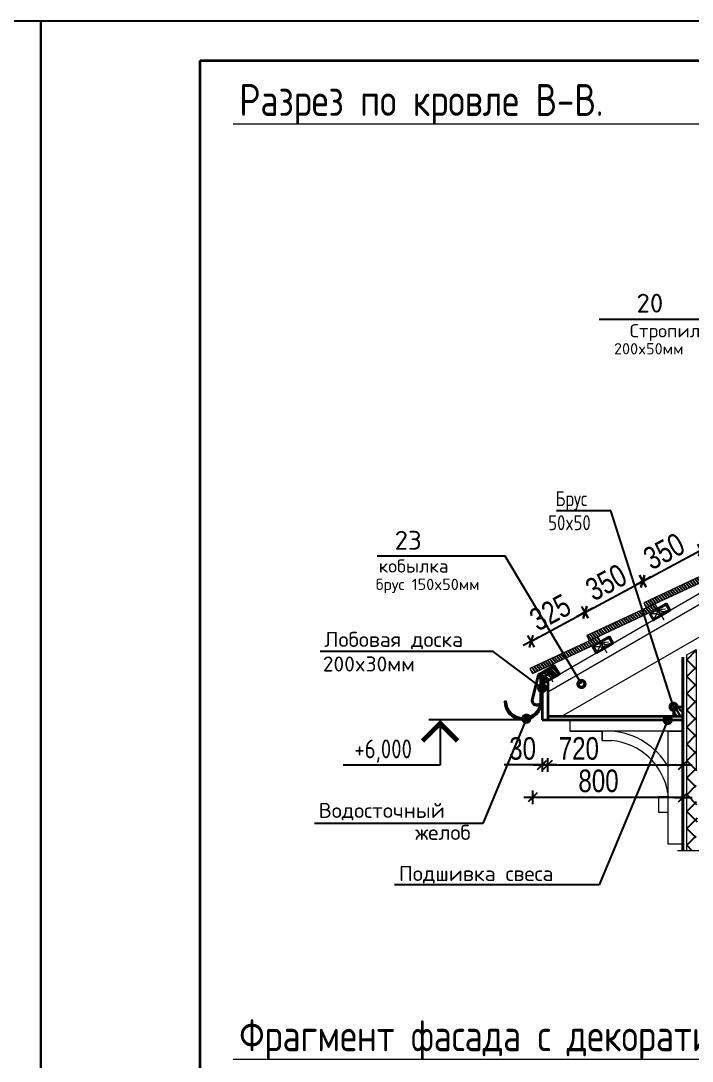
# Model space of a CAD drawing. Extents: x -12289450 to -10763036, y -7834513 to -6150123.
# Drawn here: x -10901846 to -10898272, y -7677799 to -7672261 of the extents above; entities that cross this region are included whole.
import ezdxf

# ---------------------------------------------------------------- set-up
doc = ezdxf.new("R2010")
doc.units = 0
doc.header["$LTSCALE"] = 25
doc.header["$PDMODE"] = 35
doc.layers.get('DefPoints').update_dxf_attribs({"color": 10, "lineweight": 30})
for name, color, linetype in [('004-ВСПЛИНИИ', 15, 'Continuous'), ('005-РАЗМЕРЫ', 252, 'Continuous'), ('008-ШТРИХОВКА', 252, 'Continuous'), ('Annotation - Text', 7, 'Continuous'), ('ArchiCAD', 7, 'Continuous'), ('EEE', 7, 'Continuous'), ('Крыши', 7, 'Continuous'), ('Новое', 51, 'Continuous'), ('Примечания', 7, 'Continuous')]:
    doc.layers.add(name, color=color, linetype=linetype)
for name, color, linetype, lineweight in [('RAZMER', 7, 'Continuous', 9), ('Перегор', 4, 'Continuous', 20), ('Стена', 7, 'Continuous', 5), ('СТЕНЫ', 5, 'Continuous', 40), ('ФУНДАМЕНТ', 5, 'Continuous', 30), ('Штрих', 9, 'Continuous', 13)]:
    doc.layers.add(name, color=color, linetype=linetype, lineweight=lineweight)
doc.styles.add('GOST 2.304', font='cs_gost2304.shx')
doc.styles.add('ROMANT', font='romant.shx', dxfattribs={"height": 2})
doc.styles.get("Standard").update_dxf_attribs({"font": 'arial.ttf'})
doc.styles.add('TXT0', font='txt', dxfattribs={"width": 0.8})
doc.dimstyles.new('Копия 3 РАЗМЕРЫ 3', dxfattribs={"dimscale": 30, "dimtxt": 4, "dimasz": 0.08, "dimexe": 0, "dimexo": 0, "dimgap": 0.9, "dimtad": 1, "dimdec": 0, "dimzin": 0, "dimdsep": 46, "dimtxsty": 'TXT0', "dimblk1": 'A8MITTA', "dimblk2": 'A8MITTA', "dimsah": 1, "dimcen": 0.3, "dimse1": 1, "dimse2": 1, "dimadec": 0, "dimazin": 0, "dimtp": 6, "dimtm": 6, "dimtfac": 1, "dimtdec": 0, "dimtofl": 0, "dimtmove": 0, "dimatfit": 3, "dimldrblk": 'A8MITTA', "dimfxl": 0, "dimtolj": 1, "dimtzin": 0, "dimarcsym": 0})

# ---------------------------------------------------------------- blocks, each defined once
blk = doc.blocks.new('A8MITTA', base_point=(3180, 3140))
for p, q in [((3160, 3140), (3200, 3140)), ((3170, 3130), (3190, 3150)), ((3180, 3155), (3180, 3125))]:
    blk.add_line(p, q)
blk = doc.blocks.new('*D1142')
at = {"layer": '005-РАЗМЕРЫ', "color": 0, "lineweight": -2, "ltscale": 4, "transparency": 16777216}
blk.add_line((-10898323.4, -7676394.4), (-10899118.6, -7676394.4), dxfattribs=at)
at = {"layer": 'DefPoints', "color": 0, "ltscale": 4, "transparency": 16777216}
for p in [(-10899121, -7675911.3), (-10898321, -7676193.6), (-10899121, -7676394.4)]:
    blk.add_point(p, dxfattribs=at)
at = {"layer": '005-РАЗМЕРЫ', "color": 0, "lineweight": -2, "ltscale": 4, "transparency": 16777216, "xscale": 2.4, "yscale": 2.4, "zscale": 2.4, "rotation": 180}
blk.add_blockref('A8MITTA', (-10899121, -7676394.4), dxfattribs=at)
at = {"layer": '005-РАЗМЕРЫ', "color": 0, "lineweight": -2, "ltscale": 4, "transparency": 16777216, "xscale": 2.4, "yscale": 2.4, "zscale": 2.4}
blk.add_blockref('A8MITTA', (-10898321, -7676394.4), dxfattribs=at)
at = {"layer": '005-РАЗМЕРЫ', "color": 0, "lineweight": 25, "ltscale": 4, "transparency": 16777216, "insert": (-10898770.7, -7676307.4), "char_height": 120, "attachment_point": 5, "style": 'TXT0'}
blk.add_mtext('\\A1;800', dxfattribs=at)
blk = doc.blocks.new('*D1143')
at = {"layer": '005-РАЗМЕРЫ', "color": 0, "lineweight": -2, "ltscale": 4, "transparency": 16777216}
blk.add_line((-10899038.6, -7676221.9), (-10898323.4, -7676221.9), dxfattribs=at)
at = {"layer": 'DefPoints', "color": 0, "ltscale": 4, "transparency": 16777216}
for p in [(-10899041, -7676042.5), (-10898321, -7676042.5), (-10898321, -7676221.9)]:
    blk.add_point(p, dxfattribs=at)
at = {"layer": '005-РАЗМЕРЫ', "color": 0, "lineweight": -2, "ltscale": 4, "transparency": 16777216, "xscale": 2.4, "yscale": 2.4, "zscale": 2.4, "rotation": 180}
blk.add_blockref('A8MITTA', (-10899041, -7676221.9), dxfattribs=at)
at = {"layer": '005-РАЗМЕРЫ', "color": 0, "lineweight": -2, "ltscale": 4, "transparency": 16777216, "xscale": 2.4, "yscale": 2.4, "zscale": 2.4}
blk.add_blockref('A8MITTA', (-10898321, -7676221.9), dxfattribs=at)
at = {"layer": '005-РАЗМЕРЫ', "color": 0, "ltscale": 4, "transparency": 16777216, "insert": (-10898875.4, -7676134.9), "char_height": 120, "attachment_point": 5, "style": 'TXT0'}
blk.add_mtext('\\A1;720', dxfattribs=at)
blk = doc.blocks.new('ytjtyj')
at = {"layer": 'Перегор', "linetype": 'Continuous'}
for p, q in [((-3.6, 13.4), (-21.6, 6.9)), ((-12.6, 10.2), (11.8, -56.9))]:
    blk.add_line(p, q, dxfattribs=at)
at = {"layer": 'Стена', "linetype": 'Continuous', "ltscale": 100}
blk.add_line((51.9, -12.5), (38.2, 25), dxfattribs=at)
blk.add_lwpolyline([(-55.8, -9.2), (-42.1, -46.8), (51.9, -12.5), (38.2, 25), (-55.8, -9.2)], close=True, dxfattribs=at)
at = {"layer": 'Штрих', "linetype": 'Continuous', "ltscale": 100}
for p, q in [((-10.2, 4.4), (-15.6, -3.3)), ((0.3, 8.6), (-10.2, 4.4)), ((2, -2.6), (-4.9, 6.5)), ((7.6, 8.6), (0.3, 8.6)), ((32.8, 15.1), (7.6, 8.6)), ((-20.7, -18.1), (-46.9, -13.8)), ((-18.6, -15.3), (-38.4, -41.9)), ((-20.7, -2.7), (-33.2, -0.9)), ((-15.6, -6.6), (-20.7, -2.7)), ((-15.1, -22.2), (-20.7, -18.1)), ((-15.6, -8.5), (-18.6, -15.3)), ((-15.6, -3.3), (-15.6, -8.5)), ((-7.2, -13), (-15.6, -6.6)), ((-9.5, -24.4), (-15.1, -22.2)), ((-8.9, -23.1), (-12.3, -30.7)), ((-12.3, -30.7), (-11.7, -34.8)), ((-0.7, -26.6), (-9.5, -24.4)), ((-9, -18.9), (-8.9, -23.1)), ((-1.7, -7.1), (-7.2, -13)), ((-1.2, -17.6), (-7.2, -13)), ((2, -2.6), (-1.7, -7.1)), ((8.3, -25.3), (-0.7, -26.6)), ((1.3, -25.2), (0.1, -30.6)), ((5.7, -20.6), (1.3, -25.2)), ((7.1, -0.5), (2, -2.6)), ((5.7, -5.8), (2, -2.6)), ((7.2, -9.7), (5.7, -5.8)), ((8.7, -14.8), (5.7, -20.6)), ((12.9, -0.7), (7.1, -0.5)), ((13.7, -13.8), (7.2, -9.7)), ((13.7, -13.8), (8.7, -14.8)), ((30.7, -2.1), (12.9, -0.7)), ((17.6, -17.7), (13.7, -13.8)), ((19.4, -13.8), (13.7, -13.8)), ((17.5, -23.8), (14, -25.5)), ((21.4, -22.6), (17.5, -23.8)), ((20.1, -23), (17.6, -17.7)), ((37.5, -10.5), (19.4, -13.8))]:
    blk.add_line(p, q, dxfattribs=at)
blk = doc.blocks.new('*D1144')
at = {"layer": '005-РАЗМЕРЫ', "color": 0, "lineweight": -2, "ltscale": 4, "transparency": 16777216}
blk.add_line((-10899127.3, -7675562.8), (-10898845.4, -7675410.9), dxfattribs=at)
at = {"layer": 'DefPoints', "color": 0, "ltscale": 4, "transparency": 16777216}
for p in [(-10898843.3, -7675409.8), (-10898750.4, -7675582.2), (-10899036.5, -7675736.4)]:
    blk.add_point(p, dxfattribs=at)
at = {"layer": '005-РАЗМЕРЫ', "color": 0, "lineweight": -2, "ltscale": 4, "transparency": 16777216, "xscale": 2.4, "yscale": 2.4, "zscale": 2.4}
for p, rotation in [((-10898843.3, -7675409.8), 28.32499698400012), ((-10899129.4, -7675564), 208.3249969840001)]:
    blk.add_blockref('A8MITTA', p, dxfattribs=dict(at, rotation=rotation))
at = {"layer": '005-РАЗМЕРЫ', "color": 0, "lineweight": 25, "ltscale": 4, "transparency": 16777216, "insert": (-10899027.8, -7675410.4), "char_height": 120, "attachment_point": 5, "rotation": 28.325, "style": 'TXT0'}
blk.add_mtext('\\A1;325', dxfattribs=at)
blk = doc.blocks.new('*D1145')
at = {"layer": '005-РАЗМЕРЫ', "color": 0, "lineweight": -2, "ltscale": 4, "transparency": 16777216}
blk.add_line((-10898840.8, -7675408.7), (-10898536.9, -7675245.4), dxfattribs=at)
at = {"layer": 'DefPoints', "color": 0, "ltscale": 4, "transparency": 16777216}
for p in [(-10898534.8, -7675244.3), (-10898447.3, -7675407.2), (-10898750.4, -7675582.2)]:
    blk.add_point(p, dxfattribs=at)
at = {"layer": '005-РАЗМЕРЫ', "color": 0, "lineweight": -2, "ltscale": 4, "transparency": 16777216, "xscale": 2.4, "yscale": 2.4, "zscale": 2.4}
for p, rotation in [((-10898534.8, -7675244.3), 28.24157779319861), ((-10898843, -7675409.8), 208.2415777931986)]:
    blk.add_blockref('A8MITTA', p, dxfattribs=dict(at, rotation=rotation))
at = {"layer": '005-РАЗМЕРЫ', "color": 0, "ltscale": 4, "transparency": 16777216, "insert": (-10898730, -7675250.4), "char_height": 120, "attachment_point": 5, "rotation": 28.2416, "style": 'TXT0'}
blk.add_mtext('\\A1;350', dxfattribs=at)
blk = doc.blocks.new('*D1146')
at = {"layer": '005-РАЗМЕРЫ', "color": 0, "lineweight": -2, "ltscale": 4, "transparency": 16777216}
blk.add_line((-10898532.6, -7675243.2), (-10898228.7, -7675079.9), dxfattribs=at)
at = {"layer": 'DefPoints', "color": 0, "ltscale": 4, "transparency": 16777216}
for p in [(-10898226.6, -7675078.8), (-10898144.2, -7675232.2), (-10898447.3, -7675407.2)]:
    blk.add_point(p, dxfattribs=at)
at = {"layer": '005-РАЗМЕРЫ', "color": 0, "lineweight": -2, "ltscale": 4, "transparency": 16777216, "xscale": 2.4, "yscale": 2.4, "zscale": 2.4}
for p, rotation in [((-10898226.6, -7675078.8), 28.24157779319861), ((-10898534.8, -7675244.3), 208.2415777931986)]:
    blk.add_blockref('A8MITTA', p, dxfattribs=dict(at, rotation=rotation))
at = {"layer": '005-РАЗМЕРЫ', "color": 0, "ltscale": 4, "transparency": 16777216, "insert": (-10898421.8, -7675084.9), "char_height": 120, "attachment_point": 5, "rotation": 28.2416, "style": 'TXT0'}
blk.add_mtext('\\A1;350', dxfattribs=at)
blk = doc.blocks.new('*D1141')
at = {"layer": '005-РАЗМЕРЫ', "color": 0, "lineweight": -2, "ltscale": 4, "transparency": 16777216}
for p, q in [((-10899073.4, -7676221.9), (-10899273.8, -7676221.9)), ((-10899038.6, -7676221.9), (-10899036.2, -7676221.9))]:
    blk.add_line(p, q, dxfattribs=at)
at = {"layer": 'DefPoints', "color": 0, "ltscale": 4, "transparency": 16777216}
for p in [(-10899071, -7676042.5), (-10899041, -7676042.5), (-10899071, -7676221.9)]:
    blk.add_point(p, dxfattribs=at)
at = {"layer": '005-РАЗМЕРЫ', "color": 0, "lineweight": -2, "ltscale": 4, "transparency": 16777216, "xscale": 2.4, "yscale": 2.4, "zscale": 2.4}
blk.add_blockref('A8MITTA', (-10899071, -7676221.9), dxfattribs=at)
at = {"layer": '005-РАЗМЕРЫ', "color": 0, "lineweight": -2, "ltscale": 4, "transparency": 16777216, "xscale": 2.4, "yscale": 2.4, "zscale": 2.4, "rotation": 180}
blk.add_blockref('A8MITTA', (-10899041, -7676221.9), dxfattribs=at)
at = {"layer": '005-РАЗМЕРЫ', "color": 0, "ltscale": 4, "transparency": 16777216, "insert": (-10899174.8, -7676134.9), "char_height": 120, "attachment_point": 5, "style": 'TXT0'}
blk.add_mtext('\\A1;30', dxfattribs=at)

msp = doc.modelspace()

# ---------------------------------------------------------------- hatches: boundary and pattern name
at = {"layer": '008-ШТРИХОВКА'}
h = msp.add_hatch(dxfattribs=at)
h.set_pattern_fill('ANSI31', color=251, scale=4, angle=5, style=0)
h.set_pattern_definition([(130, (-22645778.571, -661403.246), (9.728764428, 8.163402643), [])])
h.paths.add_polyline_path([(-10898156.6, -7675217.8), (-10898158.2, -7675215.1), (-10898155.5, -7675213.6), (-10898166.7, -7675189.4), (-10898529.2, -7675358.5), (-10898516.6, -7675385.7)])
h = msp.add_hatch(dxfattribs=at)
h.set_pattern_fill('ANSI31', color=251, scale=4, angle=5, style=0)
h.set_pattern_definition([(130, (-22645475.462, -661578.246), (9.728764428, 8.163402643), [])])
h.paths.add_polyline_path([(-10898459.7, -7675392.8), (-10898461.3, -7675390.1), (-10898458.6, -7675388.6), (-10898469.8, -7675364.4), (-10898832.3, -7675533.5), (-10898819.7, -7675560.7)])
h = msp.add_hatch(dxfattribs=at)
h.set_pattern_fill('ANSI31', color=251, scale=4, angle=5, style=0)
h.set_pattern_definition([(130, (-22645172.353, -661753.246), (9.728764428, 8.163402643), [])])
h.paths.add_polyline_path([(-10898762.8, -7675567.8), (-10898764.4, -7675565.1), (-10898761.7, -7675563.6), (-10898772.9, -7675539.4), (-10899135.5, -7675708.5), (-10899122.8, -7675735.7)])
at = {"layer": '008-ШТРИХОВКА', "ltscale": 4}
h = msp.add_hatch(dxfattribs=at)
h.set_pattern_fill('ANSI37', color=256, scale=20, style=0)
h.set_pattern_definition([(45, (-10898300.977, -7679882.51), (-44.9013, 44.9013), []), (135, (-10898300.977, -7679882.51), (-44.9013, -44.9013), [])])
h.paths.add_polyline_path([(-10898301, -7676678.7), (-10898251, -7676678.7), (-10898251, -7676252.5), (-10898251, -7676252.5), (-10898251, -7675977.5), (-10898251, -7675977.5), (-10898251, -7675782.5), (-10898251, -7675782.5), (-10898251, -7675607.5), (-10898301, -7675636.3)])
h.paths.add_polyline_path([(-10898250.9, -7676352.5), (-10898243.2, -7676544), (-10898251, -7676575.6)])
at = {"layer": '008-ШТРИХОВКА'}
h = msp.add_hatch(dxfattribs=at)
h.set_pattern_fill('WOODFACE', color=251, scale=100, style=0, pattern_type=2)
h.set_pattern_definition([(180, (-23386738.73, -907313.07), (-100, 100), [5, -95]), (90, (-23386778.73, -907278.07), (100, 100), [10, -90]), (135, (-23386758.73, -907288.07), (5e-15, 100), [7.07, -21.21, 7.07, -14.14, 49.5, -42.43135623]), (135, (-23386733.73, -907318.07), (5e-15, 100), [7.071, -14.142, 7.071, -113.1373562]), (135, (-23386768.73, -907308.07), (5e-15, 100), [7.071, -134.3503562]), (135, (-23386778.73, -907313.07), (5e-15, 100), [7.071, -134.3503562]), (135, (-23386763.73, -907303.07), (5e-15, 100), [7.071, -134.3503562]), (135, (-23386758.73, -907298.07), (5e-15, 100), [14.142, -127.2793562]), (135, (-23386783.73, -907223.07), (5e-15, 100), [14.142, -127.2793562]), (135, (-23386748.73, -907293.07), (5e-15, 100), [28.284, -113.1373562]), (135, (-23386743.73, -907288.07), (5e-15, 100), [28.284, -113.1373562]), (135, (-23386808.73, -907258.07), (5e-15, 100), [28.284, -113.1373562]), (135, (-23386738.73, -907278.07), (5e-15, 100), [21.2132, -120.2081562]), (135, (-23386718.73, -907263.07), (5e-15, 100), [21.2132, -120.2081562]), (135, (-23386728.73, -907273.07), (5e-15, 100), [21.2132, -120.2081562]), (135, (-23386793.73, -907243.07), (5e-15, 100), [35.35534, -106.0660162]), (135, (-23386783.73, -907238.07), (5e-15, 100), [35.35534, -106.0660162]), (135, (-23386793.73, -907263.07), (5e-15, 100), [49.4974746, -91.9238815]), (153.4349488, (-23386748.73, -907303.073), (-100, 4e-08), [11.180339, -212.426458]), (153.4349488, (-23386768.73, -907273.073), (-100, 4e-08), [11.180339, -212.426458]), (153.4349488, (-23386763.73, -907283.073), (-100, 4e-08), [11.180339, -212.426458]), (153.4349488, (-23386743.73, -907313.073), (-100, 4e-08), [22.36068, -201.2461177]), (153.4349488, (-23386763.73, -907268.073), (-100, 4e-08), [33.5410196, -190.0657781]), (153.4349488, (-23386753.73, -907263.073), (-100, 4e-08), [44.7213595, -178.8854382]), (153.4349488, (-23386743.73, -907258.073), (-100, 4e-08), [44.7213595, -178.8854382]), (153.4349488, (-23386728.73, -907228.073), (-100, 4e-08), [44.7213595, -178.8854382]), (153.4349488, (-23386728.73, -907238.073), (-100, 4e-08), [55.9017, -167.7050977]), (153.4349488, (-23386733.73, -907248.073), (-100, 4e-08), [55.9017, -167.7050977]), (116.56505118, (-23386768.73, -907288.073), (-5e-09, 100), [11.180339, -212.426458]), (116.56505118, (-23386753.73, -907298.073), (-5e-09, 100), [11.180339, -212.426458]), (116.56505118, (-23386738.73, -907313.073), (-5e-09, 100), [22.36068, -201.2461177]), (116.56505118, (-23386768.73, -907298.073), (-5e-09, 100), [22.36068, -201.2461177]), (116.56505118, (-23386728.73, -907318.073), (-5e-09, 100), [33.5410196, -190.0657781]), (116.56505118, (-23386718.73, -907318.073), (-5e-09, 100), [44.7213595, -178.8854382]), (116.56505118, (-23386808.73, -907313.073), (-5e-09, 100), [44.7213595, -178.8854382]), (116.56505118, (-23386773.73, -907303.073), (-5e-09, 100), [44.7213595, -178.8854382]), (116.56505118, (-23386793.73, -907313.073), (-5e-09, 100), [55.9017, -167.7050977]), (116.56505118, (-23386783.73, -907308.073), (-5e-09, 100), [55.9017, -167.7050977])])
h.paths.add_polyline_path([(-10899004.1, -7675695.8), (-10898979.1, -7675739.1), (-10899065.7, -7675789.1), (-10899090.7, -7675745.8)])
h = msp.add_hatch(dxfattribs=at)
h.set_pattern_fill('WOODFACE', color=251, scale=150, angle=15, style=0, pattern_type=2)
h.set_pattern_definition([(165, (-24538691.54, -8483603.82), (-106.0660172, 183.7117307), [7.5, -142.5]), (75, (-24538735.9, -8483537.58), (183.7117307, 106.0660172), [15, -135]), (120, (-24538710.81, -8483559.83), (38.8228568, 144.88887395), [10.605, -31.815, 10.605, -21.21, 74.25, -63.64703434]), (120, (-24538686.23, -8483613), (38.8228568, 144.88887395), [10.6065, -21.213, 10.6065, -169.7060343]), (120, (-24538733.06, -8483584.93), (38.8228568, 144.88887395), [10.6065, -201.5255343]), (120, (-24538749.49, -8483588.29), (38.8228568, 144.88887395), [10.6065, -201.5255343]), (120, (-24538723.88, -8483579.62), (38.8228568, 144.88887395), [10.6065, -201.5255343]), (120, (-24538714.69, -8483574.32), (38.8228568, 144.88887395), [21.213, -190.9190343]), (120, (-24538721.8, -8483455.95), (38.8228568, 144.88887395), [21.213, -190.9190343]), (120, (-24538698.26, -8483570.96), (38.8228568, 144.88887395), [42.426, -169.7060343]), (120, (-24538689.08, -8483565.65), (38.8228568, 144.88887395), [42.426, -169.7060343]), (120, (-24538771.61, -8483496.95), (38.8228568, 144.88887395), [42.426, -169.7060343]), (120, (-24538677.95, -8483553.11), (38.8228568, 144.88887395), [31.8198, -180.3122343]), (120, (-24538643.15, -8483539.14), (38.8228568, 144.88887395), [31.8198, -180.3122343]), (120, (-24538661.52, -8483549.74), (38.8228568, 144.88887395), [31.8198, -180.3122343]), (120, (-24538744.05, -8483481.04), (38.8228568, 144.88887395), [53.03301, -159.0990243]), (120, (-24538727.62, -8483477.68), (38.8228568, 144.88887395), [53.03301, -159.0990243]), (120, (-24538751.81, -8483510.02), (38.8228568, 144.88887395), [74.2462119, -137.8858222]), (138.4349488, (-24538702.14, -8483585.446), (-144.88887393, 38.82285682), [16.7705085, -318.639687]), (138.4349488, (-24538719.474, -8483534.215), (-144.88887393, 38.82285682), [16.7705085, -318.639687]), (138.4349488, (-24538716.11, -8483550.645), (-144.88887393, 38.82285682), [16.7705085, -318.639687]), (138.4349488, (-24538698.78, -8483601.876), (-144.88887393, 38.82285682), [33.54102, -301.8691765]), (138.4349488, (-24538710.29, -8483528.91), (-144.88887393, 38.82285682), [50.3115294, -285.0986671]), (138.4349488, (-24538693.86, -8483525.55), (-144.88887393, 38.82285682), [67.0820392, -268.3281573]), (138.4349488, (-24538677.43, -8483522.19), (-144.88887393, 38.82285682), [67.0820392, -268.3281573]), (138.4349488, (-24538644.05, -8483484.544), (-144.88887393, 38.82285682), [67.0820392, -268.3281573]), (138.4349488, (-24538647.93, -8483499.03), (-144.88887393, 38.82285682), [83.85255, -251.5576465]), (138.4349488, (-24538659.06, -8483511.58), (-144.88887393, 38.82285682), [83.85255, -251.5576465]), (101.5650512, (-24538725.3, -8483555.95), (38.82285676, 144.88887395), [16.7705085, -318.639687]), (101.5650512, (-24538707.447, -8483576.26), (38.82285676, 144.88887395), [16.7705085, -318.639687]), (101.5650512, (-24538691.54, -8483603.82), (38.82285676, 144.88887395), [33.54102, -301.8691765]), (101.5650512, (-24538729.18, -8483570.44), (38.82285676, 144.88887395), [33.54102, -301.8691765]), (101.5650512, (-24538678.99, -8483614.944), (38.82285676, 144.88887395), [50.3115294, -285.0986671]), (101.5650512, (-24538664.5, -8483618.826), (38.82285676, 144.88887395), [67.0820392, -268.3281573]), (101.5650512, (-24538792.96, -8483576.64), (38.82285676, 144.88887395), [67.0820392, -268.3281573]), (101.5650512, (-24538738.366, -8483575.74), (38.82285676, 144.88887395), [67.0820392, -268.3281573]), (101.5650512, (-24538771.226, -8483582.465), (38.82285676, 144.88887395), [83.85255, -251.5576465]), (101.5650512, (-24538754.796, -8483579.1), (38.82285676, 144.88887395), [83.85255, -251.5576465])])
h.paths.add_polyline_path([(-10898321, -7675912.5), (-10898371, -7675912.5), (-10898371, -7675962.5), (-10898321, -7675962.5)])

# ---------------------------------------------------------------- linework, layer by layer
at = {"lineweight": 25, "ltscale": 20}
for p, q in [((-10898766.6, -7673849.2), (-10897732.6, -7673849.2)), ((-10898704.7, -7674868.9), (-10898995, -7674868.9)), ((-10898371, -7675912.5), (-10898704.7, -7674868.9)), ((-10899267.3, -7675111.4), (-10899949.2, -7675111.4)), ((-10898861.4, -7675791), (-10899267.3, -7675111.4)), ((-10899332.2, -7675617.5), (-10900251.8, -7675617.5)), ((-10899071, -7675812.5), (-10899332.2, -7675617.5)), ((-10899150.4, -7675966.1), (-10899386.7, -7676533.9)), ((-10898398.3, -7675972.6), (-10898767.2, -7676859.3)), ((-10899386.7, -7676533.9), (-10900281.8, -7676533.9)), ((-10898767.2, -7676859.3), (-10899856.1, -7676859.3))]:
    msp.add_line(p, q, dxfattribs=at)
at = {"lineweight": 25, "ltscale": 20, "const_width": 36}
for points in [[(-10899079.9, -7675813.3, -1), (-10899062, -7675811.7, -1)], [(-10898870.4, -7675791.8, -1), (-10898852.4, -7675790.2, -1)], [(-10898380, -7675912.5, -1), (-10898362, -7675912.5, -1)], [(-10899163.5, -7675976.8, -1), (-10899145.6, -7675975.2, -1)], [(-10898411.4, -7675983.3, -1), (-10898393.4, -7675981.7, -1)]]:
    msp.add_lwpolyline(points, format="xyb", close=True, dxfattribs=at)
at = {"linetype": 'Continuous', "lineweight": 25, "ltscale": 20, "const_width": 25.6}
msp.add_lwpolyline([(-10899520.9, -7676094), (-10899614.2, -7676000.6), (-10899707.6, -7676094)], dxfattribs=at)
at = {"layer": '004-ВСПЛИНИИ', "color": 0, "lineweight": 0}
msp.add_lwpolyline([(-10895268.5, -7676678.7), (-10896580.5, -7676678.7), (-10896636.7, -7676760.1), (-10896698.2, -7676579.7), (-10896756.2, -7676678.7), (-10898349.9, -7676678.7)], dxfattribs=at)
at = {"layer": '005-РАЗМЕРЫ', "color": 251, "lineweight": 25}
for p, q in [((-10899006.6, -7675691.5), (-10899094.5, -7675742.3)), ((-10899004.1, -7675695.8), (-10899090.7, -7675745.8)), ((-10899094.5, -7675742.3), (-10899126, -7675872.2)), ((-10899090.4, -7675746.3), (-10899121.1, -7675873))]:
    msp.add_line(p, q, dxfattribs=at)
at = {"layer": '005-РАЗМЕРЫ', "color": 251, "lineweight": 30}
msp.add_line((-10899004.1, -7675695.8), (-10899090.7, -7675745.8), dxfattribs=at)
at = {"layer": '005-РАЗМЕРЫ', "color": 251, "lineweight": 25}
msp.add_lwpolyline([(-10899028.3, -7675730.8), (-10899081.4, -7675767.9), (-10899081.4, -7675883.7, -0.993346), (-10899261.4, -7675882.5, -0.993346)], format="xyb", dxfattribs=at)
at = {"layer": '005-РАЗМЕРЫ', "color": 251}
msp.add_lwpolyline([(-10899271.4, -7675882.5), (-10899261.4, -7675882.5), (-10899261.4, -7675882.5)], dxfattribs=at)
at = {"layer": '005-РАЗМЕРЫ', "color": 251, "lineweight": 25}
for centre, radius, start, end in [((-10899171.4, -7675882.5), 100, 180.0023, 359.2761), ((-10899171.4, -7675882.5), 95, 180.0023, 359.2574), ((-10899099, -7675878.4), 27.7, 167.1489, 359.996), ((-10899099, -7675878.4), 22.7, 166.8001, 359.996)]:
    msp.add_arc(centre, radius, start, end, dxfattribs=at)
at = {"layer": '005-РАЗМЕРЫ', "color": 251, "lineweight": 30}
for centre, radius, start, end in [((-10899171.4, -7675882.5), 95, 180.0023, 359.2574), ((-10899099, -7675878.4), 22.7, 166.3741, 359.996)]:
    msp.add_arc(centre, radius, start, end, dxfattribs=at)
at = {"layer": 'ArchiCAD', "color": 7, "linetype": 'Continuous', "lineweight": 35}
msp.add_lwpolyline([(-10900891.4, -7672473.4), (-10884132.2, -7672473.4), (-10884132.2, -7684650.4), (-10900891.4, -7684650.4)], close=True, dxfattribs=at)
msp.add_lwpolyline([(-10900891.4, -7672473.4), (-10884132.2, -7672473.4), (-10884132.2, -7684650.4), (-10900891.4, -7684650.4)], close=True, dxfattribs=at)
at = {"layer": 'EEE', "lineweight": 15}
for p, q in [((-10900715.3, -7672810.2), (-10898131.9, -7672810.2)), ((-10900715.3, -7677788.4), (-10895943.2, -7677788.4))]:
    msp.add_line(p, q, dxfattribs=at)
at = {"layer": 'RAZMER', "ltscale": 4}
for p, q in [((-10899071, -7675792.2), (-10896821, -7674493.2)), ((-10899041, -7675832.6), (-10896821, -7674550.9)), ((-10898966, -7675962.5), (-10897521, -7675128.3))]:
    msp.add_line(p, q, dxfattribs=at)
at = {"layer": 'Крыши', "lineweight": 35, "ltscale": 3}
for p, q in [((-10899071, -7675792.2), (-10899071, -7675982.5)), ((-10899041, -7675774.9), (-10899041, -7675982.5)), ((-10899041, -7675962.5), (-10898321, -7675962.5)), ((-10899071, -7675982.5), (-10898321, -7675982.5))]:
    msp.add_line(p, q, dxfattribs=at)
at = {"layer": 'Крыши', "lineweight": 13, "ltscale": 3}
for points in [[(-10898401, -7676042.5), (-10898921, -7676042.5), (-10898921, -7675982.5)], [(-10898921, -7676042.5), (-10898751, -7676042.5), (-10898751, -7676092.5), (-10898751, -7676042.5), (-10898751, -7676092.5), (-10898701, -7676092.5), (-10898701, -7676092.5)], [(-10898401, -7676042.5), (-10898401, -7676042.5), (-10898321, -7676042.5), (-10898321, -7676042.5), (-10898401, -7676042.5), (-10898401, -7676642.5), (-10898321, -7676642.5), (-10898321, -7676042.5)], [(-10898401, -7676392.5), (-10898451, -7676392.5), (-10898451, -7676472.5), (-10898401, -7676472.5)]]:
    msp.add_lwpolyline(points, dxfattribs=at)
for radius, start in [(384.2, 30.8051), (334.2, 9.1045)]:
    msp.add_arc((-10898731, -7676425.4), radius, start, 84.8453, dxfattribs=at)
at = {"layer": 'Новое', "color": 7, "linetype": 'Continuous'}
for points in [[(-10919559.9, -7672261.3), (-10901740, -7672261.3), (-10901740, -7684862.5), (-10919559.9, -7684862.5)], [(-10919559.9, -7672261.3), (-10901740, -7672261.3), (-10901740, -7684862.5), (-10919559.9, -7684862.5)], [(-10901740, -7672261.3), (-10883920.1, -7672261.3), (-10883920.1, -7684862.5), (-10901740, -7684862.5)], [(-10901740, -7672261.3), (-10883920.1, -7672261.3), (-10883920.1, -7684862.5), (-10901740, -7684862.5)]]:
    msp.add_lwpolyline(points, close=True, dxfattribs=at)
at = {"layer": 'Перегор', "linetype": 'Continuous'}
msp.add_line((-10899049, -7675717.9), (-10899013.4, -7675779.7), dxfattribs=at)
at = {"layer": 'Перегор', "linetype": 'Continuous', "ltscale": 100}
for points in [[(-10898529.2, -7675358.5), (-10898516.6, -7675385.7), (-10898154.1, -7675216.6), (-10898166.7, -7675189.4)], [(-10898832.3, -7675533.5), (-10898819.7, -7675560.7), (-10898457.2, -7675391.6), (-10898469.8, -7675364.4)], [(-10899135.5, -7675708.5), (-10899122.8, -7675735.7), (-10898760.3, -7675566.6), (-10898772.9, -7675539.4)]]:
    msp.add_lwpolyline(points, close=True, dxfattribs=at)
at = {"layer": 'Примечания', "linetype": 'Continuous', "lineweight": 25, "ltscale": 40}
for p, q in [((-10899182.2, -7675982.5), (-10899674.2, -7675982.5)), ((-10899614.2, -7675982.5), (-10899614.2, -7676222.5)), ((-10899614.2, -7676222.5), (-10900130.2, -7676222.5))]:
    msp.add_line(p, q, dxfattribs=at)
at = {"layer": 'Примечания', "linetype": 'Continuous', "lineweight": 25, "ltscale": 40, "const_width": 20}
msp.add_lwpolyline([(-10899541.3, -7676069.6), (-10899614.2, -7675996.7), (-10899687.2, -7676069.6)], dxfattribs=at)
at = {"layer": 'СТЕНЫ', "color": 2}
for points in [[(-10898498, -7675415.2), (-10898478, -7675449.9), (-10898391.4, -7675399.9), (-10898411.4, -7675365.2), (-10898498, -7675415.2)], [(-10898801.1, -7675590.2), (-10898781.1, -7675624.9), (-10898694.5, -7675574.9), (-10898714.5, -7675540.2), (-10898801.1, -7675590.2)], [(-10899090.7, -7675745.8), (-10899065.7, -7675789.1), (-10898979.1, -7675739.1), (-10899004.1, -7675695.8)]]:
    msp.add_lwpolyline(points, close=True, dxfattribs=at)
at = {"layer": 'СТЕНЫ', "lineweight": 15, "ltscale": 3}
for points in [[(-10898301, -7676252.5), (-10898301, -7675636.3), (-10898251, -7675607.5), (-10898251, -7676252.5)], [(-10898301, -7676252.5), (-10898301, -7675636.3)], [(-10898321, -7676252.5), (-10898321, -7676678.7)], [(-10898301, -7676678.7), (-10898301, -7676252.5)]]:
    msp.add_lwpolyline(points, dxfattribs=at)
at = {"layer": 'СТЕНЫ'}
msp.add_lwpolyline([(-10899090.7, -7675745.8), (-10899004.1, -7675695.8)], dxfattribs=at)
at = {"layer": 'СТЕНЫ', "ltscale": 3}
for points in [[(-10898321, -7675647.9), (-10898321, -7676678.7)], [(-10898321, -7675647.9), (-10898321, -7676252.5)]]:
    msp.add_lwpolyline(points, dxfattribs=at)
at = {"layer": 'ФУНДАМЕНТ', "color": 2, "linetype": 'Continuous', "ltscale": 75}
msp.add_lwpolyline([(-10898371, -7675912.5), (-10898321, -7675912.5), (-10898321, -7675962.5), (-10898371, -7675962.5), (-10898371, -7675912.5)], close=True, dxfattribs=at)

# ---------------------------------------------------------------- block references
at = {"layer": '005-РАЗМЕРЫ', "color": 251, "rotation": 10.00000002058262}
for p in [(-10898444.7, -7675396.5), (-10898747.8, -7675571.5)]:
    msp.add_blockref('ytjtyj', p, dxfattribs=at)

# ---------------------------------------------------------------- texts
at = {"lineweight": 25, "ltscale": 20, "style": 'GOST 2.304'}
for s, p in [('Брус', (-10898999.3, -7674844.6)), ('50x50', (-10899038.3, -7674972.8))]:
    msp.add_text(s, height=80, dxfattribs=at).set_placement(p)
at = {"layer": 'Annotation - Text', "color": 0, "lineweight": 25, "style": 'GOST 2.304'}
for s, p in [('Разрез по кровле В-В.', (-10900683.2, -7672767.6)), ('Фрагмент фасада с декоративной фермой.', (-10900683.2, -7677745.8))]:
    msp.add_text(s, height=169.714, dxfattribs=at).set_placement(p)
at = {"layer": 'Примечания', "linetype": 'Continuous', "lineweight": 25, "ltscale": 40, "style": 'GOST 2.304'}
msp.add_text('+6,000', height=100, dxfattribs=at).set_placement((-10900070.2, -7676186.5))
at = {"layer": 'Примечания', "color": 7}
for s, insert, char_height, attachment_point in [('\\A1;{\\Fsimplex|c204;Стропильная\\Fsimplex|c0; \\Fsimplex|c204;нога}', (-10897773.6, -7673920.6), 70, 6), ('\\A1;{\\Fsimplex|c0;200x50\\Fsimplex|c204;мм}', (-10898318.8, -7674006.9), 60, 6), ('\\A1;{\\Fsimplex|c204;кобылка}', (-10899940.3, -7675163.2), 70, 4), ('\\A1;{\\Fsimplex|c204;брус \\Fsimplex|c0;150x50\\Fsimplex|c204;мм}', (-10899956.3, -7675269.1), 60, 4), ('\\A1;{\\Fsimplex|c204;Лобовая доска}', (-10900230.6, -7675560.1), 80, 4), ('\\A1;{\\Fsimplex|c0;200x30\\Fsimplex|c204;мм\\Ftxt|c204;  }', (-10900238.6, -7675684.7), 80, 4), ('\\A1;{\\Fsimplex|c204;Водосточный}', (-10900260.6, -7676470.4), 80, 4), ('\\A1;{\\Fsimplex|c204; желоб\\Ftxt|c204;  }', (-10899799.4, -7676581.1), 80, 4), ('\\A1;{\\Fsimplex|c204;Подшивка свеса}', (-10899832.9, -7676806.1), 80, 4)]:
    msp.add_mtext(s, dxfattribs=dict(at, insert=insert, char_height=char_height, attachment_point=attachment_point))
at = {"layer": 'Стена', "linetype": 'Continuous', "ltscale": 100, "style": 'ROMANT'}
msp.add_text('20', height=100, rotation=360, dxfattribs=at).set_placement((-10898568.5, -7673814))
msp.add_text('23', height=100, dxfattribs=at).set_placement((-10899856.1, -7675076.2))

# ---------------------------------------------------------------- dimensions: what is measured, and where the dimension line sits
at = {"layer": '005-РАЗМЕРЫ', "ltscale": 4}
for base, p1, p2, picture, middle in [((-10898226.6, -7675078.8), (-10898447.3, -7675407.2), (-10898144.2, -7675232.2), '*D1146', (-10898421.8, -7675084.9)), ((-10898534.8, -7675244.3), (-10898750.4, -7675582.2), (-10898447.3, -7675407.2), '*D1145', (-10898730, -7675250.4))]:
    dim = msp.add_linear_dim(base=base, p1=p1, p2=p2, angle=208.2416, dimstyle='Копия 3 РАЗМЕРЫ 3', dxfattribs=at)
    dim.commit()
    dim.dimension.update_dxf_attribs({"geometry": picture, "text_midpoint": middle})
at = {"layer": '005-РАЗМЕРЫ', "lineweight": 25, "ltscale": 4}
for base, p1, p2, angle, picture, middle, dimtype in [((-10898843.3, -7675409.8), (-10899036.5, -7675736.4), (-10898750.4, -7675582.2), 28.325, '*D1144', (-10898986.5, -7675487), 161), ((-10899121, -7676394.4), (-10898321, -7676193.6), (-10899121, -7675911.3), 180, '*D1142', (-10898770.7, -7676394.4), 160)]:
    dim = msp.add_linear_dim(base=base, p1=p1, p2=p2, angle=angle, dimstyle='Копия 3 РАЗМЕРЫ 3', dxfattribs=at)
    dim.commit()
    dim.dimension.update_dxf_attribs({"geometry": picture, "text_midpoint": middle, "dimtype": dimtype})
at = {"layer": '005-РАЗМЕРЫ', "ltscale": 4}
for base, p2, picture, middle in [((-10899071, -7676221.9), (-10899071, -7676042.5), '*D1141', (-10899174.8, -7676221.9)), ((-10898321, -7676221.9), (-10898321, -7676042.5), '*D1143', (-10898875.4, -7676221.9))]:
    dim = msp.add_linear_dim(base=base, p1=(-10899041, -7676042.5), p2=p2, angle=180, dimstyle='Копия 3 РАЗМЕРЫ 3', dxfattribs=at)
    dim.commit()
    dim.dimension.update_dxf_attribs({"geometry": picture, "text_midpoint": middle, "dimtype": 160})

doc.saveas('drawing.dxf')
